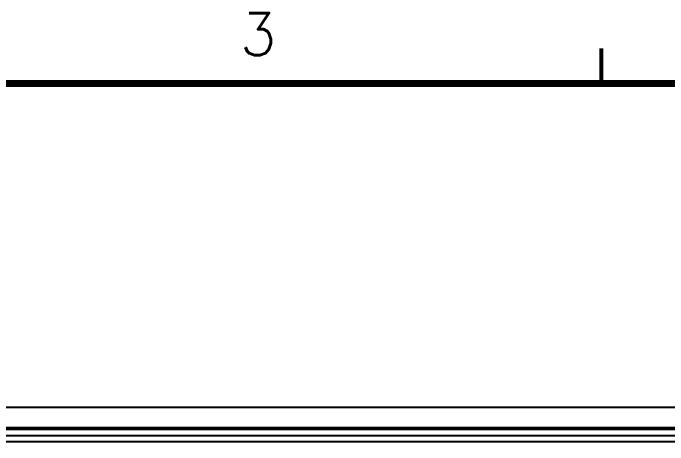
# Model space of a CAD drawing. Extents: x 295 to 953, y 10 to 290.
# Drawn here: x 596.45 to 642.96, y 259.32 to 290 of the extents above; entities that cross this region are included whole.
import ezdxf
from ezdxf.enums import TextEntityAlignment as Align

# ---------------------------------------------------------------- set-up
doc = ezdxf.new("R2010")
doc.units = 0
doc.header["$LTSCALE"] = 5
doc.header["$MEASUREMENT"] = 0
doc.layers.get('0').update_dxf_attribs({"linetype": 'CONTINUOUS', "lineweight": 25})
for name, color, linetype in [('DV-PEI-A6_BOT', 7, 'CONTINUOUS'), ('문자', 4, 'CONTINUOUS'), ('테두리', 3, 'CONTINUOUS')]:
    doc.layers.add(name, color=color, linetype=linetype)
doc.styles.get("Standard").update_dxf_attribs({"font": 'simplex.shx'})

# ---------------------------------------------------------------- blocks, each defined once
blk = doc.blocks.new('C')
at = {"layer": '테두리'}
for points, const_width in [([(161.25, 287.5), (161.25, 285)], 0.3), ([(15, 285), (15, 15), (405, 15), (405, 285), (15, 285)], 0.5)]:
    blk.add_lwpolyline(points, dxfattribs=dict(at, const_width=const_width))
at = {"layer": '문자'}
blk.add_text('3', height=3, dxfattribs=at).set_placement((136.875, 288.5), align=Align.MIDDLE)

msp = doc.modelspace()

# ---------------------------------------------------------------- linework, layer by layer
at = {"layer": 'DV-PEI-A6_BOT'}
for p, q in [((515.377, 262), (858.075, 262)), ((533.014, 260.562), (682.411, 260.562)), ((840.765, 260.411), (532.663, 260.411)), ((699.102, 259.534), (531.688, 259.534)), ((704.821, 259.972), (532.126, 259.972))]:
    msp.add_line(p, q, dxfattribs=at)

# ---------------------------------------------------------------- block references
msp.add_blockref('C', (476.978, 0))

doc.saveas('drawing.dxf')
